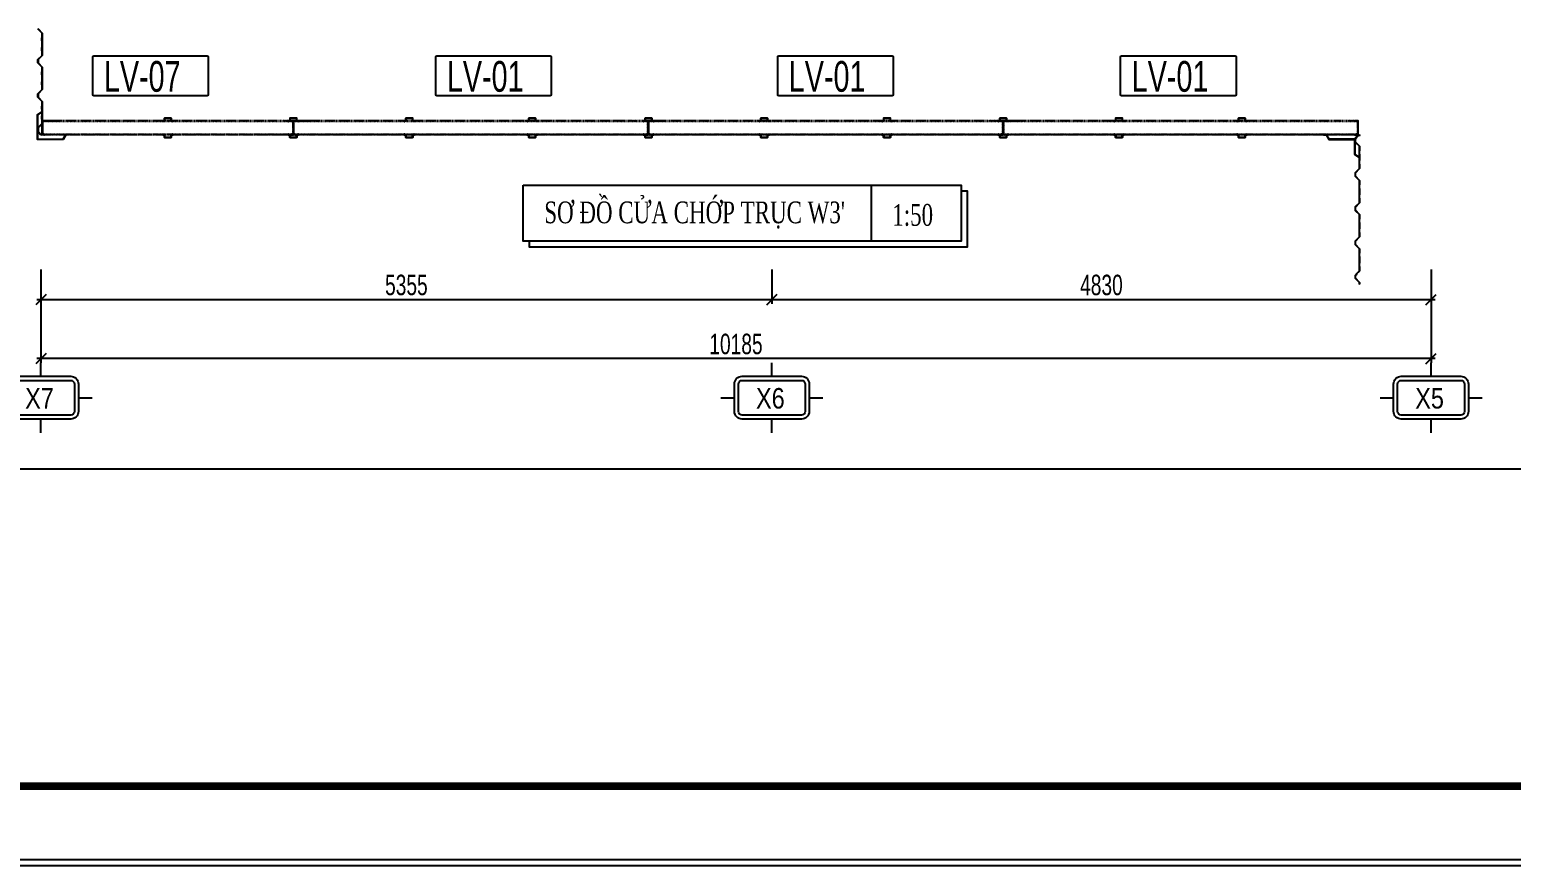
# Model space of a CAD drawing. Header units: inches. Extents: x 340055 to 349452, y -34649 to -30845.
# Drawn here: x 345063.1 to 345280.2, y -33836.1 to -33713.8 of the extents above; entities that cross this region are included whole.
import ezdxf
from ezdxf.enums import TextEntityAlignment as Align

# ---------------------------------------------------------------- set-up
doc = ezdxf.new("R2010")
doc.units = ezdxf.units.IN
doc.header["$MEASUREMENT"] = 0
doc.linetypes.add('DD3', pattern=[0.2, 0.1, -0.1])
for name, color, linetype in [('3', 3, 'Continuous'), ('7', 7, 'Continuous'), ('8', 8, 'Continuous'), ('flashing', 6, 'Continuous'), ('NET IN', 3, 'Continuous')]:
    doc.layers.add(name, color=color, linetype=linetype)
doc.layers.add('TL-TIILE BLOCK A2$0$TL-TITLE BLOCK 1', color=7, linetype='Continuous', lineweight=50)
doc.styles.add('hx2', font='')
doc.styles.add('ST1', font='times.ttf', dxfattribs={"width": 0.7})
doc.styles.add('ST1H', font='vnshxh.shx', dxfattribs={"width": 0.7})
doc.styles.get('hx2').set_extended_font_data('.VnArial NarrowH')
doc.dimstyles.new('50', dxfattribs={"dimtxt": 3, "dimasz": 1.5, "dimexe": 0.6, "dimexo": 0, "dimtad": 1, "dimdec": 0, "dimlfac": 50, "dimzin": 0, "dimdsep": 46, "dimtxsty": 'ST1H', "dimblk": 'OBLIQUE', "dimcen": 1, "dimdle": 0.6, "dimclrd": 8, "dimclre": 8, "dimclrt": 3, "dimadec": 0, "dimazin": 0, "dimtfac": 1, "dimtdec": 0, "dimtix": 1, "dimtofl": 0, "dimtmove": 0, "dimatfit": 3, "dimfxl": 0, "dimtolj": 1, "dimtzin": 0, "dimlwd": -1, "dimlwe": -1, "dimarcsym": 0})

# ---------------------------------------------------------------- blocks, each defined once
blk = doc.blocks.new('TENTRUC')
at = {"layer": '7'}
for p, q in [((0, 8.27), (0, 10.26)), ((-7.48, 5.13), (-5.48, 5.13)), ((5.48, 5.13), (7.48, 5.13)), ((0, 0), (0, 2))]:
    blk.add_line(p, q, dxfattribs=at)
blk.add_lwpolyline([(-4.36, 8.27), (4.36, 8.27, -0.414214), (5.48, 7.14), (5.48, 3.12, -0.414214), (4.36, 2), (-4.36, 2, -0.414214), (-5.48, 3.12), (-5.48, 7.14, -0.414214)], format="xyb", close=True, dxfattribs=at)
at = {"layer": '8', "ltscale": 15}
blk.add_lwpolyline([(-4.36, 7.68), (4.36, 7.68, -0.414214), (4.9, 7.14), (4.9, 3.12, -0.414214), (4.36, 2.58), (-4.36, 2.58, -0.414214), (-4.9, 3.12), (-4.9, 7.14, -0.414214)], format="xyb", close=True, dxfattribs=at)
at = {"layer": '3', "style": 'hx2'}
blk.add_attdef('TR', text='', height=2.9, dxfattribs=at).set_placement((-0.16, 3.83), align=Align.CENTER)
blk = doc.blocks.new('_Oblique')
at = {"color": 0, "linetype": 'ByBlock', "lineweight": -2}
blk.add_line((-0.5, -0.5), (0.5, 0.5), dxfattribs=at)
blk = doc.blocks.new('*D294')
at = {"color": 8, "transparency": 16777216}
for p, q in [((345064.71, -33748.87), (345064.71, -33753.89)), ((345171.81, -33748.87), (345171.81, -33753.89)), ((345064.11, -33753.29), (345172.41, -33753.29))]:
    blk.add_line(p, q, dxfattribs=at)
at = {"layer": 'Defpoints', "color": 0, "transparency": 16777216}
for p in [(345064.71, -33748.87), (345171.81, -33748.87), (345171.81, -33753.29)]:
    blk.add_point(p, dxfattribs=at)
at = {"color": 8, "transparency": 16777216, "xscale": 1.5, "yscale": 1.5, "zscale": 1.5, "rotation": 180}
blk.add_blockref('_Oblique', (345064.71, -33753.29), dxfattribs=at)
at = {"color": 8, "transparency": 16777216, "xscale": 1.5, "yscale": 1.5, "zscale": 1.5}
blk.add_blockref('_Oblique', (345171.81, -33753.29), dxfattribs=at)
at = {"color": 3, "transparency": 16777216, "insert": (345118.26, -33751.17), "char_height": 3, "attachment_point": 5, "style": 'ST1H'}
blk.add_mtext('\\A1;5355', dxfattribs=at)
blk = doc.blocks.new('*D295')
at = {"color": 8, "transparency": 16777216}
for p, q in [((345171.81, -33748.87), (345171.81, -33753.89)), ((345268.41, -33748.87), (345268.41, -33753.89)), ((345171.21, -33753.29), (345269.01, -33753.29))]:
    blk.add_line(p, q, dxfattribs=at)
at = {"layer": 'Defpoints', "color": 0, "transparency": 16777216}
for p in [(345171.81, -33748.87), (345268.41, -33748.87), (345268.41, -33753.29)]:
    blk.add_point(p, dxfattribs=at)
at = {"color": 8, "transparency": 16777216, "xscale": 1.5, "yscale": 1.5, "zscale": 1.5, "rotation": 180}
blk.add_blockref('_Oblique', (345171.81, -33753.29), dxfattribs=at)
at = {"color": 8, "transparency": 16777216, "xscale": 1.5, "yscale": 1.5, "zscale": 1.5}
blk.add_blockref('_Oblique', (345268.41, -33753.29), dxfattribs=at)
at = {"color": 3, "transparency": 16777216, "insert": (345220.11, -33751.17), "char_height": 3, "attachment_point": 5, "style": 'ST1H'}
blk.add_mtext('\\A1;4830', dxfattribs=at)
blk = doc.blocks.new('*D296')
at = {"color": 8, "transparency": 16777216}
for p, q in [((345064.71, -33748.87), (345064.71, -33762.53)), ((345268.41, -33748.87), (345268.41, -33762.53)), ((345269.01, -33761.93), (345064.11, -33761.93))]:
    blk.add_line(p, q, dxfattribs=at)
at = {"layer": 'Defpoints', "color": 0, "transparency": 16777216}
for p in [(345064.71, -33748.87), (345268.41, -33748.87), (345064.71, -33761.93)]:
    blk.add_point(p, dxfattribs=at)
at = {"color": 8, "transparency": 16777216, "xscale": 1.5, "yscale": 1.5, "zscale": 1.5, "rotation": 180}
blk.add_blockref('_Oblique', (345064.71, -33761.93), dxfattribs=at)
at = {"color": 8, "transparency": 16777216, "xscale": 1.5, "yscale": 1.5, "zscale": 1.5}
blk.add_blockref('_Oblique', (345268.41, -33761.93), dxfattribs=at)
at = {"color": 3, "transparency": 16777216, "insert": (345166.56, -33759.81), "char_height": 3, "attachment_point": 5, "style": 'ST1H'}
blk.add_mtext('\\A1;10185', dxfattribs=at)
blk = doc.blocks.new('RIVET')
at = {"color": 8}
for p, q in [((-3.9, 1.1), (-4.2, 0)), ((-4.2, 0), (-3.9, -1.1)), ((-3.9, -1.1), (-3.9, 1.1)), ((-3.5, -1.3), (-3.5, 1.3)), ((-1, -1.2), (-1, 1.3)), ((-1, 1.3), (-0.1, 1.3)), ((0, 1.3), (0, 2.4)), ((0, -1.3), (0, 1.3)), ((0.1, 2.5), (0.1, 2.5)), ((0.1, 2.5), (0.7, 1.4)), ((0.1, -2.5), (0.1, 2.5)), ((0.7, 1.1), (0.7, -1.1)), ((0.9, 0.7), (0.7, 0.7)), ((0.9, -0.7), (0.9, 0.7)), ((-0.1, -1.2), (-1, -1.2)), ((0, -2.4), (0, -1.3)), ((0.7, -1.4), (0.1, -2.5)), ((0.1, -2.5), (0.1, -2.5)), ((0.9, -0.7), (0.7, -0.7))]:
    blk.add_line(p, q, dxfattribs=at)
for centre, radius, start, end in [((-3.4, 0.7), 0.634, 101.56667, 142.23088), ((-2.5, -0.1), 1.78, 64.63521, 125.23685), ((-0.9, 3), 1.71, 240.47832, 268.3625), ((-0.1, 1.3), 0.0625, 270, 0), ((0.1, 2.4), 0.0625, 90, 180), ((0.1, 2.4), 0.0625, 26.56505, 90), ((0.1, 1.1), 0.625, 0, 26.56505), ((5.4, 0.6), 4.45, 179.07778, 187.95176), ((5.8, -0.6), 4.85, 172.41501, 180.55546), ((-3.4, -0.7), 0.634, 217.76912, 258.43333), ((-2.5, 0.1), 1.78, 234.76315, 295.36479), ((-0.9, -3), 1.71, 91.6375, 119.52168), ((-0.1, -1.3), 0.0625, 0, 90), ((0.1, -2.4), 0.0625, 180, 270), ((0.1, -2.4), 0.0625, 270, 333.43495), ((0.1, -1.1), 0.625, 333.43495, 0)]:
    blk.add_arc(centre, radius, start, end, dxfattribs=at)
blk = doc.blocks.new('kt kien truc 1')
at = {"layer": 'Defpoints', "color": 8}
blk.add_lwpolyline([(0, 0), (594, 0), (594, 420), (0, 420)], close=True, dxfattribs=at)
at = {"layer": 'TL-TIILE BLOCK A2$0$TL-TITLE BLOCK 1', "const_width": 1}
blk.add_lwpolyline([(20, 10), (579, 10), (584, 15), (584, 405), (579, 410), (20, 410), (15, 405), (15, 15)], close=True, dxfattribs=at)

msp = doc.modelspace()

# ---------------------------------------------------------------- linework, layer by layer
msp.add_line((345186.3723, -33736.5199), (345186.3723, -33744.7439))
at = {"color": 8}
msp.add_lwpolyline([(344887.1451, -33602.3297), (345456.4831, -33602.3297), (345456.4831, -33778.1197), (344887.1451, -33778.1197)], close=True, dxfattribs=at)
at = {"color": 3, "ltscale": 15}
msp.add_lwpolyline([(345064.291, -33713.6363), (345064.91, -33714.2594), (345064.91, -33714.9044), (345064.874, -33714.9769), (345064.874, -33715.3669), (345064.91, -33715.4394), (345064.91, -33716.3508), (345064.874, -33716.4233), (345064.874, -33716.8133), (345064.91, -33716.8857), (345064.91, -33717.5308), (345064.291, -33718.1492), (345064.291, -33718.6326), (345064.91, -33719.2511), (345064.91, -33719.9013), (345064.874, -33719.9737), (345064.874, -33720.3637), (345064.91, -33720.4362), (345064.91, -33721.3476), (345064.874, -33721.4201), (345064.874, -33721.8101), (345064.91, -33721.8826), (345064.91, -33722.5276), (345064.291, -33723.1507), (345064.291, -33723.6342), (345064.91, -33724.2573), (345064.91, -33724.9075), (345064.874, -33724.98), (345064.874, -33725.37), (345064.91, -33725.4424), (345064.91, -33726.3538), (345064.874, -33726.4263), (345064.874, -33726.8163), (345064.91, -33726.8888), (345064.91, -33727.5339), (345064.291, -33728.1523), (345064.291, -33728.6373), (345064.6039, -33729.048), (345064.9138, -33729.1424), (345064.9138, -33729.1624), (345064.594, -33729.068), (345064.271, -33728.644), (345064.271, -33728.144), (345064.89, -33727.5256), (345064.89, -33726.8935), (345064.854, -33726.821), (345064.854, -33726.4216), (345064.89, -33726.3492), (345064.89, -33725.4471), (345064.854, -33725.3746), (345064.854, -33724.9753), (345064.89, -33724.9028), (345064.89, -33724.2656), (345064.271, -33723.6425), (345064.271, -33723.1425), (345064.89, -33722.5194), (345064.89, -33721.8873), (345064.854, -33721.8148), (345064.854, -33721.4154), (345064.89, -33721.3429), (345064.89, -33720.4409), (345064.854, -33720.3684), (345064.854, -33719.9691), (345064.89, -33719.8966), (345064.89, -33719.2594), (345064.271, -33718.6409), (345064.271, -33718.1409), (345064.89, -33717.5225), (345064.89, -33716.8904), (345064.854, -33716.8179), (345064.854, -33716.4186), (345064.89, -33716.3461), (345064.89, -33715.4441), (345064.854, -33715.3716), (345064.854, -33714.9722), (345064.89, -33714.8997), (345064.89, -33714.2676), (345064.271, -33713.6445)], dxfattribs=at)
at = {"color": 71, "linetype": 'DD3', "ltscale": 0.1}
for points in [[(345067.3697, -33727.1322), (345101.6814, -33727.1322), (345101.6814, -33729.1353), (345067.3697, -33729.1353), (345064.9338, -33729.1353), (345064.9338, -33727.1322)], [(345067.3697, -33729.1353), (345101.6814, -33729.1353), (345101.6814, -33727.1322), (345067.3697, -33727.1322), (345064.9338, -33727.1322), (345064.9338, -33729.1353)], [(345099.2455, -33727.1322), (345064.9338, -33727.1322), (345064.9338, -33729.1353), (345099.2455, -33729.1353), (345101.6814, -33729.1353), (345101.6814, -33727.1322)], [(345067.3697, -33729.1152), (345064.9539, -33729.1152), (345064.9539, -33727.1522), (345067.3697, -33727.1522), (345101.6614, -33727.1522), (345101.6614, -33729.1152)], [(345067.3697, -33727.1522), (345064.9539, -33727.1522), (345064.9539, -33729.1152), (345067.3697, -33729.1152), (345101.6614, -33729.1152), (345101.6614, -33727.1522)], [(345104.1573, -33727.1322), (345153.6855, -33727.1322), (345153.6855, -33729.1353), (345104.1573, -33729.1353), (345101.7215, -33729.1353), (345101.7215, -33727.1322)], [(345104.1573, -33729.1353), (345153.6855, -33729.1353), (345153.6855, -33727.1322), (345104.1573, -33727.1322), (345101.7215, -33727.1322), (345101.7215, -33729.1353)], [(345151.2496, -33727.1322), (345101.7215, -33727.1322), (345101.7215, -33729.1353), (345151.2496, -33729.1353), (345153.6855, -33729.1353), (345153.6855, -33727.1322)], [(345104.1573, -33729.1152), (345101.7415, -33729.1152), (345101.7415, -33727.1522), (345104.1573, -33727.1522), (345153.6655, -33727.1522), (345153.6655, -33729.1152)], [(345104.1573, -33727.1522), (345101.7415, -33727.1522), (345101.7415, -33729.1152), (345104.1573, -33729.1152), (345153.6655, -33729.1152), (345153.6655, -33727.1522)], [(345156.1615, -33727.1322), (345205.6896, -33727.1322), (345205.6896, -33729.1353), (345156.1615, -33729.1353), (345153.7256, -33729.1353), (345153.7256, -33727.1322)], [(345156.1615, -33729.1353), (345205.6896, -33729.1353), (345205.6896, -33727.1322), (345156.1615, -33727.1322), (345153.7256, -33727.1322), (345153.7256, -33729.1353)], [(345203.2538, -33727.1322), (345153.7256, -33727.1322), (345153.7256, -33729.1353), (345203.2538, -33729.1353), (345205.6896, -33729.1353), (345205.6896, -33727.1322)], [(345156.1615, -33729.1152), (345153.7456, -33729.1152), (345153.7456, -33727.1522), (345156.1615, -33727.1522), (345205.6696, -33727.1522), (345205.6696, -33729.1152)], [(345156.1615, -33727.1522), (345153.7456, -33727.1522), (345153.7456, -33729.1152), (345156.1615, -33729.1152), (345205.6696, -33729.1152), (345205.6696, -33727.1522)], [(345208.1656, -33727.1322), (345257.6938, -33727.1322), (345257.6938, -33729.1353), (345208.1656, -33729.1353), (345205.7297, -33729.1353), (345205.7297, -33727.1322)], [(345208.1656, -33729.1353), (345257.6938, -33729.1353), (345257.6938, -33727.1322), (345208.1656, -33727.1322), (345205.7297, -33727.1322), (345205.7297, -33729.1353)], [(345255.2579, -33727.1322), (345205.7297, -33727.1322), (345205.7297, -33729.1353), (345255.2579, -33729.1353), (345257.6938, -33729.1353), (345257.6938, -33727.1322)], [(345208.1656, -33729.1152), (345205.7497, -33729.1152), (345205.7497, -33727.1522), (345208.1656, -33727.1522), (345257.6737, -33727.1522), (345257.6737, -33729.1152)], [(345208.1656, -33727.1522), (345205.7497, -33727.1522), (345205.7497, -33729.1152), (345208.1656, -33729.1152), (345257.6737, -33729.1152), (345257.6737, -33727.1522)]]:
    msp.add_lwpolyline(points, close=True, dxfattribs=at)
at = {"color": 3, "ltscale": 15}
msp.add_lwpolyline([(345257.9528, -33751.018), (345257.9528, -33750.7739), (345257.3338, -33750.1558), (345257.3338, -33749.7721), (345257.4911, -33749.6034), (345257.4911, -33749.5049), (345257.9528, -33749.1095), (345257.9528, -33748.4635), (345257.9169, -33748.391), (345257.9169, -33748.001), (345257.9528, -33747.9285), (345257.9528, -33747.0171), (345257.9169, -33746.9446), (345257.9169, -33746.5546), (345257.9528, -33746.4822), (345257.9528, -33745.8371), (345257.3338, -33745.214), (345257.3338, -33744.7305), (345257.9528, -33744.1074), (345257.9528, -33743.4624), (345257.9169, -33743.3899), (345257.9169, -33742.9999), (345257.9528, -33742.9274), (345257.9528, -33742.016), (345257.9169, -33741.9435), (345257.9169, -33741.5535), (345257.9528, -33741.4811), (345257.9528, -33740.836), (345257.3338, -33740.2176), (345257.3338, -33739.7342), (345257.9528, -33739.1157), (345257.9528, -33738.4655), (345257.9169, -33738.3931), (345257.9169, -33738.0031), (345257.9528, -33737.9306), (345257.9528, -33737.0192), (345257.9169, -33736.9467), (345257.9169, -33736.5567), (345257.9528, -33736.4842), (345257.9528, -33735.8392), (345257.3338, -33735.2161), (345257.3338, -33734.7326), (345257.9528, -33734.1095), (345257.9528, -33733.4593), (345257.9169, -33733.3868), (345257.9169, -33732.9968), (345257.9528, -33732.9244), (345257.9528, -33732.013), (345257.9169, -33731.9405), (345257.9169, -33731.5505), (345257.9528, -33731.478), (345257.9528, -33730.8329), (345257.3338, -33730.2145), (345257.3338, -33729.7295), (345257.6468, -33729.3188), (345257.9566, -33729.2244), (345257.9566, -33729.2044), (345257.6369, -33729.2988), (345257.3138, -33729.7228), (345257.3138, -33730.2228), (345257.9328, -33730.8412), (345257.9328, -33731.4733), (345257.8969, -33731.5458), (345257.8969, -33731.9452), (345257.9328, -33732.0176), (345257.9328, -33732.9197), (345257.8969, -33732.9922), (345257.8969, -33733.3915), (345257.9328, -33733.464), (345257.9328, -33734.1012), (345257.3138, -33734.7243), (345257.3138, -33735.2243), (345257.9328, -33735.8474), (345257.9328, -33736.4795), (345257.8969, -33736.552), (345257.8969, -33736.9514), (345257.9328, -33737.0239), (345257.9328, -33737.9259), (345257.8969, -33737.9984), (345257.8969, -33738.3977), (345257.9328, -33738.4702), (345257.9328, -33739.1074), (345257.3138, -33739.7259), (345257.3138, -33740.2259), (345257.9328, -33740.8443), (345257.9328, -33741.4764), (345257.8969, -33741.5489), (345257.8969, -33741.9482), (345257.9328, -33742.0207), (345257.9328, -33742.9227), (345257.8969, -33742.9952), (345257.8969, -33743.3946), (345257.9328, -33743.4671), (345257.9328, -33744.0992), (345257.3138, -33744.7223), (345257.3138, -33745.2223), (345257.9328, -33745.8454), (345257.9328, -33746.4775), (345257.8969, -33746.5499), (345257.8969, -33746.9493), (345257.9328, -33747.0218), (345257.9328, -33747.9238), (345257.8969, -33747.9963), (345257.8969, -33748.3957), (345257.9328, -33748.4682), (345257.9328, -33749.1003), (345257.4711, -33749.4957), (345257.4711, -33749.5956), (345257.3138, -33749.7643), (345257.3138, -33750.1636), (345257.9317, -33750.7805), (345257.9317, -33751.018)], close=True, dxfattribs=at)
msp.add_lwpolyline([(345135.3813, -33736.5199), (345199.5413, -33736.5199), (345199.5413, -33744.7439), (345135.3813, -33744.7439)], close=True)
msp.add_lwpolyline([(345199.5413, -33737.3655), (345200.4394, -33737.3655), (345200.4394, -33745.5895), (345136.2795, -33745.5895), (345136.2795, -33744.7439)])
at = {"layer": 'flashing'}
for points in [[(345064.2055, -33726.2141), (345064.2055, -33729.8198), (345067.9479, -33729.8198), (345068.3589, -33729.1353), (345068.7636, -33729.1353), (345068.7636, -33729.1553), (345068.3702, -33729.1553), (345067.9593, -33729.8398), (345064.1855, -33729.8398), (345064.1855, -33726.2028), (345064.87, -33725.7918), (345064.87, -33725.3984), (345064.89, -33725.3984), (345064.89, -33725.8032)], [(345082.8058, -33727.1121), (345082.4058, -33727.1121), (345082.4058, -33727.1322), (345082.8259, -33727.1322), (345082.8259, -33726.7321), (345083.6021, -33726.7321), (345083.7859, -33726.7321), (345083.7859, -33727.1322), (345084.206, -33727.1322), (345084.206, -33727.1121), (345083.806, -33727.1121), (345083.806, -33726.7121), (345083.6021, -33726.7121), (345082.8058, -33726.7121)], [(345101.1975, -33727.1121), (345100.7975, -33727.1121), (345100.7975, -33727.1322), (345101.2176, -33727.1322), (345101.2176, -33726.7321), (345101.9938, -33726.7321), (345102.1776, -33726.7321), (345102.1776, -33727.1322), (345102.5977, -33727.1322), (345102.5977, -33727.1121), (345102.1977, -33727.1121), (345102.1977, -33726.7121), (345101.9938, -33726.7121), (345101.1975, -33726.7121)], [(345118.1834, -33727.1121), (345117.7834, -33727.1121), (345117.7834, -33727.1322), (345118.2035, -33727.1322), (345118.2035, -33726.7321), (345118.9797, -33726.7321), (345119.1635, -33726.7321), (345119.1635, -33727.1322), (345119.5836, -33727.1322), (345119.5836, -33727.1121), (345119.1836, -33727.1121), (345119.1836, -33726.7121), (345118.9797, -33726.7121), (345118.1834, -33726.7121)], [(345136.1875, -33727.1121), (345135.7875, -33727.1121), (345135.7875, -33727.1322), (345136.2076, -33727.1322), (345136.2076, -33726.7321), (345136.9838, -33726.7321), (345137.1676, -33726.7321), (345137.1676, -33727.1322), (345137.5877, -33727.1322), (345137.5877, -33727.1121), (345137.1877, -33727.1121), (345137.1877, -33726.7121), (345136.9838, -33726.7121), (345136.1875, -33726.7121)], [(345153.2388, -33727.1121), (345152.8388, -33727.1121), (345152.8388, -33727.1322), (345153.2589, -33727.1322), (345153.2589, -33726.7321), (345154.0351, -33726.7321), (345154.2189, -33726.7321), (345154.2189, -33727.1322), (345154.639, -33727.1322), (345154.639, -33727.1121), (345154.239, -33727.1121), (345154.239, -33726.7121), (345154.0351, -33726.7121), (345153.2388, -33726.7121)], [(345170.1875, -33727.1121), (345169.7875, -33727.1121), (345169.7875, -33727.1322), (345170.2076, -33727.1322), (345170.2076, -33726.7321), (345170.9838, -33726.7321), (345171.1676, -33726.7321), (345171.1676, -33727.1322), (345171.5877, -33727.1322), (345171.5877, -33727.1121), (345171.1877, -33727.1121), (345171.1877, -33726.7121), (345170.9838, -33726.7121), (345170.1875, -33726.7121)], [(345188.1916, -33727.1121), (345187.7916, -33727.1121), (345187.7916, -33727.1322), (345188.2117, -33727.1322), (345188.2117, -33726.7321), (345188.9879, -33726.7321), (345189.1717, -33726.7321), (345189.1717, -33727.1322), (345189.5919, -33727.1322), (345189.5919, -33727.1121), (345189.1919, -33727.1121), (345189.1919, -33726.7121), (345188.9879, -33726.7121), (345188.1916, -33726.7121)], [(345205.2078, -33727.1121), (345204.8078, -33727.1121), (345204.8078, -33727.1322), (345205.228, -33727.1322), (345205.228, -33726.7321), (345206.0042, -33726.7321), (345206.188, -33726.7321), (345206.188, -33727.1322), (345206.6081, -33727.1322), (345206.6081, -33727.1121), (345206.2081, -33727.1121), (345206.2081, -33726.7121), (345206.0042, -33726.7121), (345205.2078, -33726.7121)], [(345222.1916, -33727.1121), (345221.7916, -33727.1121), (345221.7916, -33727.1322), (345222.2117, -33727.1322), (345222.2117, -33726.7321), (345222.9879, -33726.7321), (345223.1717, -33726.7321), (345223.1717, -33727.1322), (345223.5919, -33727.1322), (345223.5919, -33727.1121), (345223.1919, -33727.1121), (345223.1919, -33726.7121), (345222.9879, -33726.7121), (345222.1916, -33726.7121)], [(345240.1957, -33727.1121), (345239.7957, -33727.1121), (345239.7957, -33727.1322), (345240.2159, -33727.1322), (345240.2159, -33726.7321), (345240.9921, -33726.7321), (345241.1759, -33726.7321), (345241.1759, -33727.1322), (345241.596, -33727.1322), (345241.596, -33727.1121), (345241.196, -33727.1121), (345241.196, -33726.7121), (345240.9921, -33726.7121), (345240.1957, -33726.7121)], [(345064.9138, -33728.3579), (345064.9138, -33727.112), (345065.4146, -33727.112), (345065.4146, -33727.1322), (345064.9338, -33727.1322), (345064.9338, -33728.3579), (345064.9338, -33729.1354), (345065.4146, -33729.1354), (345065.4146, -33729.1556), (345064.9138, -33729.1556)], [(345101.7014, -33728.3579), (345101.7014, -33727.112), (345101.2006, -33727.112), (345101.2006, -33727.1322), (345101.6814, -33727.1322), (345101.6814, -33728.3579), (345101.6814, -33729.1354), (345101.2006, -33729.1354), (345101.2006, -33729.1556), (345101.7014, -33729.1556)], [(345101.7014, -33728.3579), (345101.7014, -33727.112), (345102.2022, -33727.112), (345102.2022, -33727.1322), (345101.7215, -33727.1322), (345101.7215, -33728.3579), (345101.7215, -33729.1354), (345102.2022, -33729.1354), (345102.2022, -33729.1556), (345101.7014, -33729.1556)], [(345153.7055, -33728.3579), (345153.7055, -33727.112), (345153.2047, -33727.112), (345153.2047, -33727.1322), (345153.6855, -33727.1322), (345153.6855, -33728.3579), (345153.6855, -33729.1354), (345153.2047, -33729.1354), (345153.2047, -33729.1556), (345153.7055, -33729.1556)], [(345153.7055, -33728.3579), (345153.7055, -33727.112), (345154.2063, -33727.112), (345154.2063, -33727.1322), (345153.7256, -33727.1322), (345153.7256, -33728.3579), (345153.7256, -33729.1354), (345154.2063, -33729.1354), (345154.2063, -33729.1556), (345153.7055, -33729.1556)], [(345205.7097, -33728.3579), (345205.7097, -33727.112), (345205.2089, -33727.112), (345205.2089, -33727.1322), (345205.6896, -33727.1322), (345205.6896, -33728.3579), (345205.6896, -33729.1354), (345205.2089, -33729.1354), (345205.2089, -33729.1556), (345205.7097, -33729.1556)], [(345205.7097, -33728.3579), (345205.7097, -33727.112), (345206.2105, -33727.112), (345206.2105, -33727.1322), (345205.7297, -33727.1322), (345205.7297, -33728.3579), (345205.7297, -33729.1354), (345206.2105, -33729.1354), (345206.2105, -33729.1556), (345205.7097, -33729.1556)], [(345257.7138, -33728.3579), (345257.7138, -33727.112), (345257.213, -33727.112), (345257.213, -33727.1322), (345257.6938, -33727.1322), (345257.6938, -33728.3579), (345257.6938, -33729.1354), (345257.213, -33729.1354), (345257.213, -33729.1556), (345257.7138, -33729.1556)], [(345082.8058, -33729.1554), (345082.4058, -33729.1554), (345082.4058, -33729.1353), (345082.8259, -33729.1353), (345082.8259, -33729.5354), (345083.6021, -33729.5354), (345083.7859, -33729.5354), (345083.7859, -33729.1353), (345084.206, -33729.1353), (345084.206, -33729.1554), (345083.806, -33729.1554), (345083.806, -33729.5554), (345083.6021, -33729.5554), (345082.8058, -33729.5554)], [(345101.1975, -33729.1554), (345100.7975, -33729.1554), (345100.7975, -33729.1353), (345101.2176, -33729.1353), (345101.2176, -33729.5354), (345101.9938, -33729.5354), (345102.1776, -33729.5354), (345102.1776, -33729.1353), (345102.5977, -33729.1353), (345102.5977, -33729.1554), (345102.1977, -33729.1554), (345102.1977, -33729.5554), (345101.9938, -33729.5554), (345101.1975, -33729.5554)], [(345118.1834, -33729.1554), (345117.7834, -33729.1554), (345117.7834, -33729.1353), (345118.2035, -33729.1353), (345118.2035, -33729.5354), (345118.9797, -33729.5354), (345119.1635, -33729.5354), (345119.1635, -33729.1353), (345119.5836, -33729.1353), (345119.5836, -33729.1554), (345119.1836, -33729.1554), (345119.1836, -33729.5554), (345118.9797, -33729.5554), (345118.1834, -33729.5554)], [(345136.1875, -33729.1554), (345135.7875, -33729.1554), (345135.7875, -33729.1353), (345136.2076, -33729.1353), (345136.2076, -33729.5354), (345136.9838, -33729.5354), (345137.1676, -33729.5354), (345137.1676, -33729.1353), (345137.5877, -33729.1353), (345137.5877, -33729.1554), (345137.1877, -33729.1554), (345137.1877, -33729.5554), (345136.9838, -33729.5554), (345136.1875, -33729.5554)], [(345153.2388, -33729.1554), (345152.8388, -33729.1554), (345152.8388, -33729.1353), (345153.2589, -33729.1353), (345153.2589, -33729.5354), (345154.0351, -33729.5354), (345154.2189, -33729.5354), (345154.2189, -33729.1353), (345154.639, -33729.1353), (345154.639, -33729.1554), (345154.239, -33729.1554), (345154.239, -33729.5554), (345154.0351, -33729.5554), (345153.2388, -33729.5554)], [(345170.1875, -33729.1554), (345169.7875, -33729.1554), (345169.7875, -33729.1353), (345170.2076, -33729.1353), (345170.2076, -33729.5354), (345170.9838, -33729.5354), (345171.1676, -33729.5354), (345171.1676, -33729.1353), (345171.5877, -33729.1353), (345171.5877, -33729.1554), (345171.1877, -33729.1554), (345171.1877, -33729.5554), (345170.9838, -33729.5554), (345170.1875, -33729.5554)], [(345188.1916, -33729.1554), (345187.7916, -33729.1554), (345187.7916, -33729.1353), (345188.2117, -33729.1353), (345188.2117, -33729.5354), (345188.9879, -33729.5354), (345189.1717, -33729.5354), (345189.1717, -33729.1353), (345189.5919, -33729.1353), (345189.5919, -33729.1554), (345189.1919, -33729.1554), (345189.1919, -33729.5554), (345188.9879, -33729.5554), (345188.1916, -33729.5554)], [(345205.2078, -33729.1554), (345204.8078, -33729.1554), (345204.8078, -33729.1353), (345205.228, -33729.1353), (345205.228, -33729.5354), (345206.0042, -33729.5354), (345206.188, -33729.5354), (345206.188, -33729.1353), (345206.6081, -33729.1353), (345206.6081, -33729.1554), (345206.2081, -33729.1554), (345206.2081, -33729.5554), (345206.0042, -33729.5554), (345205.2078, -33729.5554)], [(345222.1916, -33729.1554), (345221.7916, -33729.1554), (345221.7916, -33729.1353), (345222.2117, -33729.1353), (345222.2117, -33729.5354), (345222.9879, -33729.5354), (345223.1717, -33729.5354), (345223.1717, -33729.1353), (345223.5919, -33729.1353), (345223.5919, -33729.1554), (345223.1919, -33729.1554), (345223.1919, -33729.5554), (345222.9879, -33729.5554), (345222.1916, -33729.5554)], [(345240.1957, -33729.1554), (345239.7957, -33729.1554), (345239.7957, -33729.1353), (345240.2159, -33729.1353), (345240.2159, -33729.5354), (345240.9921, -33729.5354), (345241.1759, -33729.5354), (345241.1759, -33729.1353), (345241.596, -33729.1353), (345241.596, -33729.1554), (345241.196, -33729.1554), (345241.196, -33729.5554), (345240.9921, -33729.5554), (345240.1957, -33729.5554)], [(345257.2483, -33729.8198), (345253.4658, -33729.8198), (345253.0549, -33729.1353), (345252.6501, -33729.1353), (345252.6501, -33729.1553), (345253.0436, -33729.1553), (345253.4545, -33729.8398), (345257.2283, -33729.8398), (345257.2283, -33732.0635), (345257.9128, -33732.4745), (345257.9128, -33732.8679), (345257.9328, -33732.8679), (345257.9328, -33732.4632), (345257.2483, -33732.0522)]]:
    msp.add_lwpolyline(points, close=True, dxfattribs=at)

# ---------------------------------------------------------------- block references
at = {"layer": '3'}
ref = msp.add_blockref('TENTRUC', (345064.7138, -33772.7991), dxfattribs=at)
ref.add_attrib('TR', 'X7', dxfattribs={"layer": '0', "height": 3, "style": 'hx2'}).set_placement((345064.4975, -33769.2458), align=Align.CENTER)
ref = msp.add_blockref('TENTRUC', (345171.8138, -33772.7991), dxfattribs=at)
ref.add_attrib('TR', 'X6', dxfattribs={"layer": '0', "height": 3, "style": 'hx2'}).set_placement((345171.5975, -33769.2458), align=Align.CENTER)
ref = msp.add_blockref('TENTRUC', (345268.4138, -33772.7991), dxfattribs=at)
ref.add_attrib('TR', 'X5', dxfattribs={"layer": '0', "height": 3, "style": 'hx2'}).set_placement((345268.1975, -33769.2458), align=Align.CENTER)
at = {"layer": 'flashing', "color": 0, "ltscale": 500}
for p, xscale, yscale, zscale, rotation in [((345065.2173, -33727.1119), 0.01878004807804246, 0.01878004807804246, 0.01878004807804246, 90), ((345082.607, -33727.1121), -0.0234375, 0.0234375, 0.0234375000000746, 270), ((345084.017, -33727.1121), -0.0234375, 0.0234375, 0.0234375000000746, 270), ((345100.9987, -33727.1121), -0.0234375, 0.0234375, 0.0234375000000746, 270), ((345101.398, -33727.1119), -0.01878004807804246, 0.01878004807804246, 0.01878004807698287, 270), ((345102.0049, -33727.1119), 0.01878004807804246, 0.01878004807804246, 0.01878004807804246, 90), ((345102.4087, -33727.1121), -0.0234375, 0.0234375, 0.0234375000000746, 270), ((345117.9846, -33727.1121), -0.0234375, 0.0234375, 0.0234375000000746, 270), ((345119.3946, -33727.1121), -0.0234375, 0.0234375, 0.0234375000000746, 270), ((345135.9887, -33727.1121), -0.0234375, 0.0234375, 0.0234375000000746, 270), ((345137.3987, -33727.1121), -0.0234375, 0.0234375, 0.0234375000000746, 270), ((345153.04, -33727.1121), -0.0234375, 0.0234375, 0.0234375000000746, 270), ((345153.4021, -33727.1119), -0.01878004807804246, 0.01878004807804246, 0.01878004807698287, 270), ((345154.009, -33727.1119), 0.01878004807804246, 0.01878004807804246, 0.01878004807804246, 90), ((345154.45, -33727.1121), -0.0234375, 0.0234375, 0.0234375000000746, 270), ((345169.9887, -33727.1121), -0.0234375, 0.0234375, 0.0234375000000746, 270), ((345171.3988, -33727.1121), -0.0234375, 0.0234375, 0.0234375000000746, 270), ((345187.9929, -33727.1121), -0.0234375, 0.0234375, 0.0234375000000746, 270), ((345189.4029, -33727.1121), -0.0234375, 0.0234375, 0.0234375000000746, 270), ((345205.0091, -33727.1121), -0.0234375, 0.0234375, 0.0234375000000746, 270), ((345205.4062, -33727.1119), -0.01878004807804246, 0.01878004807804246, 0.01878004807698287, 270), ((345206.0131, -33727.1119), 0.01878004807804246, 0.01878004807804246, 0.01878004807804246, 90), ((345206.4191, -33727.1121), -0.0234375, 0.0234375, 0.0234375000000746, 270), ((345221.9929, -33727.1121), -0.0234375, 0.0234375, 0.0234375000000746, 270), ((345223.4029, -33727.1121), -0.0234375, 0.0234375, 0.0234375000000746, 270), ((345239.997, -33727.1121), -0.0234375, 0.0234375, 0.0234375000000746, 270), ((345241.407, -33727.1121), -0.0234375, 0.0234375, 0.0234375000000746, 270), ((345257.4103, -33727.1119), -0.01878004807804246, 0.01878004807804246, 0.01878004807698287, 270), ((345065.1642, -33729.1556), -0.01878004807804246, 0.01878004807804246, 0.01878004807698287, 90), ((345082.607, -33729.1554), 0.0234375, 0.0234375, 0.0234375, 270), ((345084.017, -33729.1554), 0.0234375, 0.0234375, 0.0234375, 270), ((345100.9987, -33729.1554), 0.0234375, 0.0234375, 0.0234375, 270), ((345101.451, -33729.1556), 0.01878004807804246, 0.01878004807804246, 0.01878004807804246, 270), ((345101.9518, -33729.1556), -0.01878004807804246, 0.01878004807804246, 0.01878004807698287, 90), ((345102.4087, -33729.1554), 0.0234375, 0.0234375, 0.0234375, 270), ((345117.9846, -33729.1554), 0.0234375, 0.0234375, 0.0234375, 270), ((345119.3946, -33729.1554), 0.0234375, 0.0234375, 0.0234375, 270), ((345135.9887, -33729.1554), 0.0234375, 0.0234375, 0.0234375, 270), ((345137.3987, -33729.1554), 0.0234375, 0.0234375, 0.0234375, 270), ((345153.04, -33729.1554), 0.0234375, 0.0234375, 0.0234375, 270), ((345153.4551, -33729.1556), 0.01878004807804246, 0.01878004807804246, 0.01878004807804246, 270), ((345153.9559, -33729.1556), -0.01878004807804246, 0.01878004807804246, 0.01878004807698287, 90), ((345154.45, -33729.1554), 0.0234375, 0.0234375, 0.0234375, 270), ((345169.9887, -33729.1554), 0.0234375, 0.0234375, 0.0234375, 270), ((345171.3988, -33729.1554), 0.0234375, 0.0234375, 0.0234375, 270), ((345187.9929, -33729.1554), 0.0234375, 0.0234375, 0.0234375, 270), ((345189.4029, -33729.1554), 0.0234375, 0.0234375, 0.0234375, 270), ((345205.0091, -33729.1554), 0.0234375, 0.0234375, 0.0234375, 270), ((345205.4593, -33729.1556), 0.01878004807804246, 0.01878004807804246, 0.01878004807804246, 270), ((345205.9601, -33729.1556), -0.01878004807804246, 0.01878004807804246, 0.01878004807698287, 90), ((345206.4191, -33729.1554), 0.0234375, 0.0234375, 0.0234375, 270), ((345221.9929, -33729.1554), 0.0234375, 0.0234375, 0.0234375, 270), ((345223.4029, -33729.1554), 0.0234375, 0.0234375, 0.0234375, 270), ((345239.997, -33729.1554), 0.0234375, 0.0234375, 0.0234375, 270), ((345241.407, -33729.1554), 0.0234375, 0.0234375, 0.0234375, 270), ((345257.4634, -33729.1556), 0.01878004807804246, 0.01878004807804246, 0.01878004807804246, 270)]:
    msp.add_blockref('RIVET', p, dxfattribs=dict(at, xscale=xscale, yscale=yscale, zscale=zscale, rotation=rotation))

# ---------------------------------------------------------------- dimensions: what is measured, and where the dimension line sits
at = {"color": 8}
for base, p1, p2, picture, middle in [((345171.8138, -33753.2917), (345064.7138, -33748.8722), (345171.8138, -33748.8722), '*D294', (345118.2638, -33751.1667)), ((345064.7138, -33761.9342), (345268.4138, -33748.8722), (345064.7138, -33748.8722), '*D296', (345166.5638, -33759.8092))]:
    dim = msp.add_linear_dim(base=base, p1=p1, p2=p2, dimstyle='50', dxfattribs=at)
    dim.commit()
    dim.dimension.update_dxf_attribs({"geometry": picture, "text_midpoint": middle})
dim = msp.add_linear_dim(base=(345268.4138, -33753.2917), p1=(345171.8138, -33748.8722), p2=(345268.4138, -33748.8722), dimstyle='50', override={"dimtmove": 1}, dxfattribs=at)
dim.commit()
dim.dimension.update_dxf_attribs({"geometry": '*D295', "text_midpoint": (345220.1138, -33751.1667)})

# ---------------------------------------------------------------- next in the draw order: texts
at = {"color": 3, "linetype": 'Continuous', "attachment_point": 4, "style": 'ST1', "bg_fill": 3, "box_fill_scale": 1.25, "bg_fill_color": 256, "bg_fill_true_color": 13158600, "bg_fill_transparency": 3139304}
for s, insert, char_height in [("\\A1;SƠ ĐỒ CỬA CHỚP TRỤC W3'", (345138.4703, -33740.9203), 3.181818), ('\\A1;1:50', (345189.4612, -33740.9203), 3.18182)]:
    msp.add_mtext(s, dxfattribs=dict(at, insert=insert, char_height=char_height))
at = {"layer": '3', "char_height": 4.5, "attachment_point": 4, "style": 'ST1H', "bg_fill": 2}
for s, insert in [('\\A1;lv-07', (345073.9346, -33720.6372)), ('\\A1;lv-01', (345124.1947, -33720.6372)), ('\\A1;lv-01', (345174.2963, -33720.6372)), ('\\A1;lv-01', (345224.5491, -33720.6372))]:
    msp.add_mtext(s, dxfattribs=dict(at, insert=insert))

# ---------------------------------------------------------------- next in the draw order: linework, layer by layer
at = {"color": 1}
for points in [[(345072.4584, -33717.5763), (345089.0708, -33717.5763, -0.41421356), (345089.2208, -33717.7263), (345089.2208, -33723.3129, -0.41421356), (345089.0708, -33723.4629), (345072.4584, -33723.4629, -0.41421356), (345072.3084, -33723.3129), (345072.3084, -33717.7263, -0.41421356)], [(345122.7185, -33717.5763), (345139.3308, -33717.5763, -0.41421356), (345139.4808, -33717.7263), (345139.4808, -33723.3129, -0.41421356), (345139.3308, -33723.4629), (345122.7185, -33723.4629, -0.41421356), (345122.5685, -33723.3129), (345122.5685, -33717.7263, -0.41421356)], [(345172.8201, -33717.5763), (345189.4324, -33717.5763, -0.41421356), (345189.5824, -33717.7263), (345189.5824, -33723.3129, -0.41421356), (345189.4324, -33723.4629), (345172.8201, -33723.4629, -0.41421356), (345172.6701, -33723.3129), (345172.6701, -33717.7263, -0.41421356)], [(345223.0729, -33717.5763), (345239.6853, -33717.5763, -0.41421356), (345239.8353, -33717.7263), (345239.8353, -33723.3129, -0.41421356), (345239.6853, -33723.4629), (345223.0729, -33723.4629, -0.41421356), (345222.9229, -33723.3129), (345222.9229, -33717.7263, -0.41421356)]]:
    msp.add_lwpolyline(points, format="xyb", close=True, dxfattribs=at)
at = {"layer": 'NET IN'}
msp.add_lwpolyline([(344867.3504, -33348.7137), (345556.1302, -33348.7137), (345556.1302, -33835.3143), (344867.3504, -33835.3143)], close=True, dxfattribs=at)

# ---------------------------------------------------------------- next in the draw order: block references
at = {"layer": '3', "xscale": 1.159562065285868, "yscale": 1.159562065285868, "zscale": 1.159562065285868}
msp.add_blockref('kt kien truc 1', (344867.3504, -33836.1453), dxfattribs=at)

doc.saveas('drawing.dxf')
